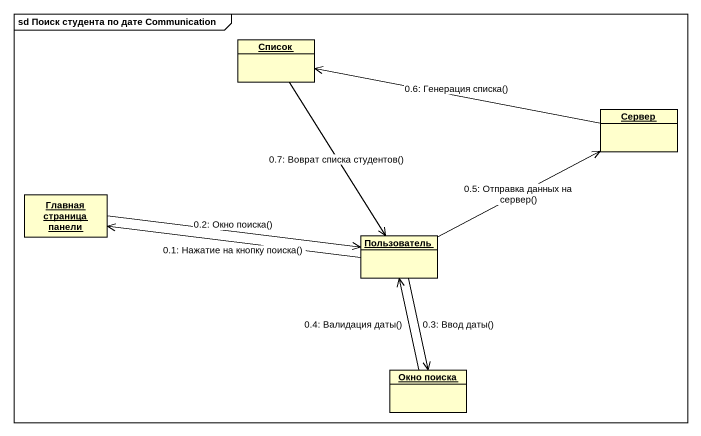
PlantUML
@startuml
mainframe sd Поиск студента по дате Communication
hide circle
hide empty members
object Список
object Сервер
object "Главная страница панели" as Главная_страница_панели
object Пользователь
object "Окно поиска" as Окно_поиска
Пользователь -left-> Главная_страница_панели : 0.1: Нажатие на кнопку поиска()
Главная_страница_панели -right-> Пользователь : 0.2: Окно поиска()
Пользователь --> Окно_поиска : 0.3: Ввод даты()
Окно_поиска -up-> Пользователь : 0.4: Валидация даты()
Пользователь -right-> Сервер : 0.5: Отправка данных на сервер()
Сервер -left-> Список : 0.6: Генерация списка()
Список --> Пользователь : 0.7: Воврат списка студентов()
@enduml
